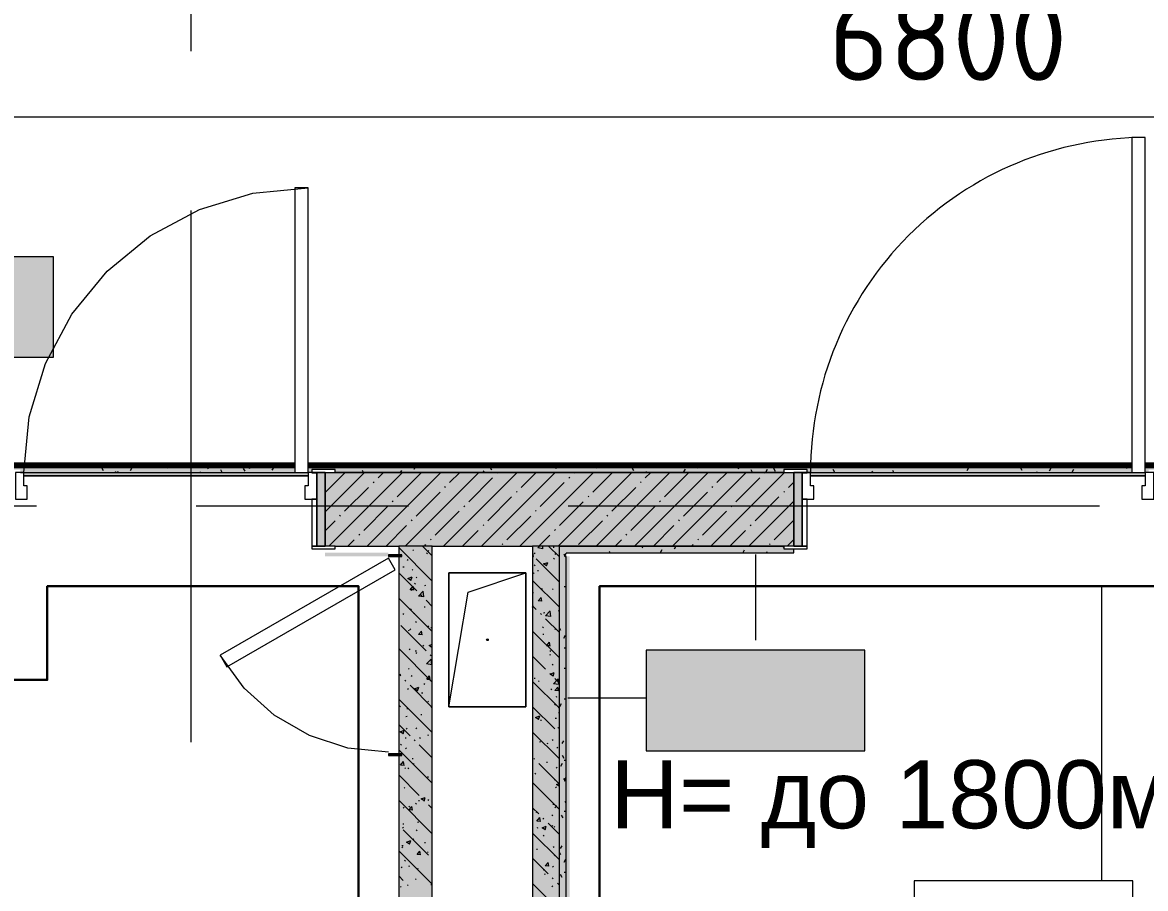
# Model space of a CAD drawing. Header units: millimetres. Extents: x -3817 to 677485, y -22715 to 103890.
# Drawn here: x 618142 to 621496, y 8534 to 11121 of the extents above; entities that cross this region are included whole.
import ezdxf

# ---------------------------------------------------------------- set-up
doc = ezdxf.new("R2010")
doc.units = ezdxf.units.MM
doc.layers.add('PDF _Геометрия', color=7, linetype='Continuous', true_color=0x1d1d1d)
doc.layers.add('PDF _Сплошная заливка', color=7, linetype='Continuous', true_color=0xffffff)
doc.layers.add('PDF _Текст', color=7, linetype='Continuous')
doc.styles.add('PDF GOST-Common', font='arial.ttf')
doc.styles.add('PDF ISOCPEUR', font='isocpeur.ttf')

msp = doc.modelspace()

# ---------------------------------------------------------------- hatches: boundary and pattern name
at = {"layer": 'PDF _Сплошная заливка', "transparency": 33554559}
h = msp.add_hatch(color=256, dxfattribs=at)
h.paths.add_polyline_path([(625970.5, 9776.9), (626285.5, 9776.9), (626285.5, 9796.9), (625915.5, 9796.9), (625915.5, 9784.9), (625970.5, 9784.9), (625970.5, 9780)], flags=0)
h.paths.add_polyline_path([(623999.5, 9776.9), (624410.5, 9776.9), (624410.5, 9784.9), (624465.5, 9784.9), (624465.5, 9796.9), (623795.5, 9794.9), (623795.5, 9776.9), (623805.5, 9776.9), (623805.5, 9784.9), (623875.5, 9784.9), (623875.5, 9776.9)], flags=0)
h.paths.add_polyline_path([(623755.5, 9776.9), (623755.5, 9796.9), (621495.5, 9796.9), (621495.5, 9776.9), (621505.5, 9776.9), (621505.5, 9784.9), (621575.5, 9784.9), (621575.5, 9776.9), (622865.5, 9776.9), (622865.5, 9784.9), (622935.5, 9784.9), (622935.5, 9776.9), (622945.5, 9776.9)], flags=0)
h.paths.add_polyline_path([(621086, 9776.9), (621455.5, 9776.9), (621455.5, 9796.9), (618995.5, 9796.9), (618995.5, 9776.9), (619005.5, 9776.9), (619005.5, 9784.9), (619075.5, 9784.9), (619075.5, 9776.9), (620415.5, 9776.9), (620415.5, 9784.9), (620485.5, 9784.9), (620485.5, 9776.9), (620495.5, 9776.9)], flags=0)
h.paths.add_polyline_path([(618955.5, 9776.9), (618955.5, 9796.9), (612965.5, 9796.9), (612965.5, 9776.9), (618065.5, 9778.2), (618065.5, 9784.9), (618135.5, 9784.9), (618135.5, 9776.9), (618172.6, 9776.9)], flags=0)
at = {"layer": 'PDF _Сплошная заливка', "true_color": 0x494949, "transparency": 33554559}
for points in [[(618955.5, 9766.9), (618995.5, 9766.9), (618995.5, 9776.9), (618145.5, 9776.9), (618145.5, 9766.9), (618172.6, 9766.9)], [(621455.5, 9766.9), (621495.5, 9766.9), (621495.5, 9776.9), (620495.5, 9776.9), (620495.5, 9766.9), (621086, 9766.9)]]:
    msp.add_hatch(color=251, dxfattribs=at).paths.add_polyline_path(points)
at = {"layer": 'PDF _Сплошная заливка', "transparency": 33554559}
h = msp.add_hatch(color=256, dxfattribs=at)
h.paths.add_polyline_path([(624025.5, 9556.9), (624045.5, 9556.9), (624045.5, 9776.9), (623845.5, 9776.9), (623845.5, 9556.9), (623999.5, 9556.9)], flags=0)
h.paths.add_polyline_path([(622605.5, 9556.9), (622895.5, 9556.9), (622895.5, 9776.9), (621545.5, 9776.9), (621545.5, 9556.9), (622542.8, 9556.9)], flags=0)
h.paths.add_polyline_path([(619745.5, 9556.9), (620445.5, 9556.9), (620445.5, 9776.9), (619045.5, 9776.9), (619045.5, 9556.9), (619665.5, 9556.9)], flags=0)
for points in [[(619365.5, 6606.9), (619365.5, 9556.9), (619265.5, 9556.9), (619265.5, 9530.9), (619274.5, 9530.9), (619274.5, 9525.9), (619265.5, 9525.9), (619265.5, 8935.9), (619274.5, 8935.9), (619274.5, 8930.9), (619265.5, 8930.9), (619265.5, 6606.9)], [(619665.5, 6706.9), (619745.5, 6706.9), (619745.5, 9556.9), (619665.5, 9556.9), (619665.5, 6926.1)]]:
    msp.add_hatch(color=256, dxfattribs=at).paths.add_polyline_path(points)
h = msp.add_hatch(color=256, dxfattribs=at)
h.paths.add_polyline_path([(622105.5, 9536.9), (622125.5, 9536.9), (622125.5, 9556.9), (621575.5, 9555.8), (621575.5, 9548.9), (621545.5, 9548.9), (621545.5, 9536.9), (621575.5, 9536.9)], flags=0)
h.paths.add_polyline_path([(620445.5, 9536.9), (620445.5, 9548.9), (620415.5, 9548.9), (620415.5, 9556.9), (619745.5, 9556.9), (619745.5, 9536.9), (620415.5, 9536.9)], flags=0)

# ---------------------------------------------------------------- linework, layer by layer
at = {"layer": 'PDF _Геометрия', "color": 253, "lineweight": 9, "true_color": 0xaaaaaa}
for points in [[(618645.5, 11035.2), (618645.5, 11670.2)], [(618145.5, 9776.9), (618161.8, 9942.7), (618210.2, 10102.1), (618288.7, 10249.1), (618394.4, 10377.9), (618523.2, 10483.6), (618670.2, 10562.2), (618829.6, 10610.5), (618995.5, 10626.9)], [(618645.5, 8971.4), (618645.5, 10558.9)], [(616596.4, 9676.9), (618183.9, 9676.9)], [(618660.2, 9676.9), (619295.2, 9676.9)], [(619771.4, 9676.9), (621358.9, 9676.9)], [(619234.5, 8940.9), (619113.9, 8953.5), (618998.6, 8991), (618893.5, 9051.6), (618803.4, 9132.8), (618732.2, 9230.9)]]:
    msp.add_lwpolyline(points, dxfattribs=at)
at = {"layer": 'PDF _Геометрия', "color": 7, "lineweight": 9}
for points in [[(617345.5, 10838.9), (624385.5, 10838.9)], [(618145.5, 9766.9), (618995.5, 9766.9), (618145.5, 9766.9)], [(620495.5, 9766.9), (621495.5, 9766.9), (620495.5, 9766.9)], [(619365.5, 9556.9), (619265.5, 9556.9)], [(619745.5, 7276.9), (619745.5, 9536.9), (619745.5, 9556.9), (620415.5, 9556.9), (619745.5, 9556.9), (619665.5, 9556.9)], [(619765.5, 7276.9), (621485.5, 7276.9), (619765.5, 7276.9), (619745.5, 7276.9), (619745.5, 9536.9)], [(619765.5, 9536.9), (620445.5, 9536.9)], [(620331.6, 9531.4), (620331.6, 9275.5)], [(619765.5, 7307.9), (619765.5, 9525.9)], [(619415.5, 9076.9), (619473, 9419.4), (619645.5, 9476.9)], [(621365.5, 8556.9), (621365.5, 9436.9)], [(619771, 9103.5), (620005, 9103.5)]]:
    msp.add_lwpolyline(points, dxfattribs=at)
at = {"layer": 'PDF _Геометрия', "color": 253, "lineweight": 13, "true_color": 0xaaaaaa}
for points in [[(621495.5, 10776.9), (621455.5, 10776.9), (621455.5, 9776.9), (621495.5, 9776.9)], [(618995.5, 10626.9), (618955.5, 10626.9), (618955.5, 9776.9), (618995.5, 9776.9)], [(618145.5, 9776.9), (618120.5, 9776.9), (618120.5, 9696.9), (618155.5, 9696.9), (618155.5, 9736.9), (618145.5, 9736.9)], [(618995.5, 9776.9), (618995.5, 9736.9), (618985.5, 9736.9), (618985.5, 9696.9), (619020.5, 9696.9), (619020.5, 9776.9)], [(619005.5, 9776.9), (619075.5, 9776.9), (619075.5, 9784.9), (619005.5, 9784.9)], [(619005.5, 9775.9), (619020.5, 9775.9), (619020.5, 9776.9), (619005.5, 9776.9)], [(619020.5, 9556.9), (619045.5, 9556.9), (619045.5, 9776.9), (619020.5, 9776.9)], [(620485.5, 9776.9), (620485.5, 9784.9), (620415.5, 9784.9), (620415.5, 9776.9)], [(620470.5, 9556.9), (620470.5, 9776.9), (620445.5, 9776.9), (620445.5, 9556.9)], [(620495.5, 9776.9), (620470.5, 9776.9), (620470.5, 9696.9), (620505.5, 9696.9), (620505.5, 9736.9), (620495.5, 9736.9)], [(620485.5, 9775.9), (620485.5, 9776.9), (620470.5, 9776.9), (620470.5, 9775.9)], [(621495.5, 9776.9), (621495.5, 9736.9), (621485.5, 9736.9), (621485.5, 9696.9), (621520.5, 9696.9), (621520.5, 9776.9)], [(619005.5, 9556.9), (619020.5, 9556.9), (619020.5, 9696.9), (619005.5, 9696.9)], [(620485.5, 9556.9), (620485.5, 9696.9), (620470.5, 9696.9), (620470.5, 9556.9)], [(619005.5, 9548.9), (619075.5, 9548.9), (619075.5, 9556.9), (619005.5, 9556.9)], [(619274.5, 9525.9), (619274.5, 9530.9), (619234.5, 9530.9), (619234.5, 9525.9)], [(620485.5, 9548.9), (620485.5, 9556.9), (620415.5, 9556.9), (620415.5, 9548.9)], [(618732.2, 9230.9), (618752.2, 9196.2), (619254.5, 9486.2), (619234.5, 9520.9)], [(619274.5, 8935.9), (619234.5, 8935.9), (619234.5, 8930.9), (619274.5, 8930.9)]]:
    msp.add_lwpolyline(points, close=True, dxfattribs=at)
at = {"layer": 'PDF _Геометрия', "color": 7, "lineweight": 9}
for points in [[(618234.1, 10421), (617581, 10421), (617581, 10121), (618234.1, 10121)], [(619645.5, 9476.9), (619645.5, 9076.9), (619415.5, 9076.9), (619415.5, 9476.9)], [(619645.5, 9476.9), (619645.5, 9076.9), (619415.5, 9076.9), (619415.5, 9476.9), (619645.5, 9476.9), (619415.5, 9476.9), (619415.5, 9076.9), (619645.5, 9076.9)], [(620658.1, 9245.4), (620005, 9245.4), (620005, 8945.4), (620658.1, 8945.4)], [(621458.6, 8556.9), (620805.5, 8556.9), (620805.5, 8256.9), (621458.6, 8256.9)]]:
    msp.add_lwpolyline(points, close=True, dxfattribs=at)
at = {"layer": 'PDF _Геометрия', "color": 231, "lineweight": 70, "true_color": 0xff80c0}
for points in [[(618955.5, 9797.9), (612965.5, 9797.9), (611760.5, 9797.9), (611760.5, 9796.9), (612965.5, 9796.9), (618955.5, 9796.9)], [(621455.5, 9797.9), (618995.5, 9797.9)], [(618995.5, 9796.9), (621455.5, 9796.9)], [(623755.5, 9797.9), (621495.5, 9797.9)], [(621495.5, 9796.9), (623755.5, 9796.9)]]:
    msp.add_lwpolyline(points, dxfattribs=at)
at = {"layer": 'PDF _Геометрия', "color": 9, "lineweight": 9, "true_color": 0xc0c0c0}
for points in [[(618955.5, 9796.9), (612965.5, 9796.9), (611760.5, 9796.9), (611760.5, 9776.9), (612965.5, 9776.9), (613595.5, 9776.9), (613595.5, 9556.9), (614295.5, 9556.9), (614295.5, 9026.9), (613175.5, 9026.9), (613175.5, 9276.9)], [(621455.5, 9796.9), (618995.5, 9796.9)], [(623755.5, 9796.9), (621495.5, 9796.9)], [(618135.5, 9776.9), (618995.5, 9776.9)], [(619045.5, 9776.9), (619045.5, 9556.9)], [(620445.5, 9556.9), (620445.5, 9776.9)], [(620485.5, 9776.9), (621495.5, 9776.9)], [(619075.5, 9556.9), (619265.5, 9556.9), (619265.5, 9530.9)], [(619265.5, 8930.9), (619265.5, 6606.9), (619245.5, 6606.9), (619245.5, 6586.9), (619565.5, 6586.9), (619565.5, 6606.9), (619365.5, 6606.9), (619365.5, 8930.9), (619365.5, 9530.9), (619365.5, 9556.9), (619665.5, 9556.9), (619665.5, 6706.9), (619365.5, 6706.9), (619365.5, 6606.9), (619745.5, 6606.9), (619745.5, 6706.9), (619745.5, 7176.9), (620245.5, 7176.9), (620245.5, 5856.9), (619260.5, 5856.9), (619260.5, 5636.9), (620570.5, 5636.9), (620570.5, 5004.9), (620570.5, 4461)], [(620445.5, 9536.9), (620445.5, 9548.9)], [(619265.5, 9525.9), (619265.5, 8935.9)]]:
    msp.add_lwpolyline(points, dxfattribs=at)
at = {"layer": 'PDF _Геометрия', "color": 253, "lineweight": 9, "true_color": 0x9b9b9b}
for points in [[(618261.2, 9796.9), (618259.4, 9793.8)], [(618273.6, 9789), (618269.1, 9796.9)], [(618341.7, 9793.1), (618339.5, 9796.9)], [(618507.5, 9796.9), (618505.2, 9792.7)], [(618519.4, 9790.1), (618515.4, 9796.9)], [(618577.9, 9796.9), (618573.2, 9788.7)], [(618697.1, 9787.1), (618692, 9795.8)], [(618824, 9796.3), (618818.9, 9787.6)], [(619078.9, 9796.3), (619078.6, 9796.9)], [(619352.2, 9796.9), (619352, 9796.5)], [(619422.6, 9796.9), (619420.1, 9792.4)], [(619502.3, 9794.5), (619500.9, 9796.9)], [(619669, 9796.9), (619665.8, 9791.4)], [(619738.9, 9796), (619733.8, 9787.3)], [(619857.7, 9788.5), (619852.9, 9796.9)], [(619925.7, 9792.6), (619923.3, 9796.9)], [(620103.4, 9789.6), (620099.2, 9796.9)], [(620161.7, 9796.9), (620157.3, 9789.2)], [(620267.3, 9796.9), (620267, 9796.2)], [(620281.1, 9786.6), (620276.1, 9795.3)], [(620513.7, 9796.9), (620512.7, 9795.1)], [(620584.1, 9796.9), (620580.7, 9791.1)], [(620662.9, 9795.8), (620662.4, 9796.9)], [(621006.4, 9796.9), (621004.2, 9793)], [(621086.4, 9793.9), (621084.7, 9796.9)], [(621428.8, 9796.9), (621427.6, 9794.9)], [(621441.8, 9788), (621436.8, 9796.7)], [(618383.3, 9781.9), (618378.3, 9790.6)], [(618421.4, 9776.9), (618419.9, 9779.5)], [(618426.9, 9779.1), (618425.6, 9776.9)], [(618468.6, 9790.3), (618463.5, 9781.6)], [(618672.7, 9778), (618672, 9776.9)], [(618738.2, 9776.9), (618733.7, 9784.6)], [(618806.7, 9780), (618801.7, 9788.7)], [(618843.8, 9776.9), (618843.3, 9777.6)], [(618892, 9792.2), (618887, 9783.5)], [(619160.5, 9776.9), (619157.1, 9782.7)], [(619273.8, 9782.9), (619270.3, 9776.9)], [(619315.4, 9794.1), (619310.4, 9785.4)], [(619519.5, 9781.8), (619516.7, 9776.9)], [(619543.9, 9783.3), (619538.9, 9792)], [(619587.6, 9777.8), (619587.1, 9776.9)], [(619967.4, 9781.4), (619962.3, 9790.1)], [(620005.2, 9776.9), (620004, 9779)], [(620120.7, 9786.7), (620115.7, 9778)], [(620322, 9776.9), (620317.8, 9784.1)], [(620366.4, 9785.6), (620361.4, 9776.9)], [(620390.8, 9779.5), (620385.8, 9788.2)], [(620568.3, 9776.9), (620563.5, 9785.2)], [(620680.2, 9780.4), (620678.1, 9776.9)], [(620744.3, 9776.9), (620741.2, 9782.2)], [(620967.6, 9790.5), (620962.5, 9781.8)], [(621128, 9782.8), (621123, 9791.5)], [(621171.7, 9778.3), (621170.8, 9776.9)], [(621213.3, 9789.4), (621208.3, 9780.7)], [(621281.3, 9785.3), (621276.4, 9776.9)], [(619764.2, 9535), (619759.2, 9526.3)], [(619764.4, 9523.4), (619759.3, 9532.1)], [(619759.6, 9527.3), (619765.5, 9527.3)], [(619897.4, 9536.9), (619895.4, 9540.3)], [(619994.9, 9550.9), (619991.4, 9556.9)], [(620051.6, 9545.1), (620046.8, 9536.9)], [(620073.4, 9536.9), (620073.1, 9537.3)], [(620093.2, 9556.2), (620088.2, 9547.5)], [(620199.1, 9556.9), (620197.8, 9554.6)], [(620297.3, 9544), (620293.2, 9536.9)], [(620308.6, 9556.1), (620308.2, 9556.9)], [(620365.3, 9539.9), (620363.6, 9536.9)], [(620415.5, 9553.9), (620413.8, 9556.9)], [(619759.6, 9435.9), (619765.5, 9435.9)], [(619750.2, 9304.1), (619745.5, 9312.3)], [(619763.1, 9289.3), (619758.1, 9280.6)], [(619759.6, 9253), (619765.5, 9253)], [(619759.6, 9192.1), (619765.5, 9192.1)], [(619759.6, 9100.6), (619765.5, 9100.6)], [(619750.8, 9085.2), (619745.8, 9076.5)], [(619757.9, 8975.5), (619752.9, 8966.8)], [(619759.5, 8922.3), (619754.5, 8931)], [(619753.8, 8907.5), (619748.8, 8898.8)], [(619759.6, 8917.7), (619765.5, 8917.7)], [(619763.6, 8854.2), (619758.5, 8863)], [(619759.6, 8856.8), (619765.5, 8856.8)], [(619765, 8865.8), (619760, 8857.1)], [(619765.5, 8790), (619762.6, 8794.9)], [(619759.6, 8765.3), (619765.5, 8765.3)], [(619756.5, 8744.6), (619751.5, 8753.3)], [(619752.7, 8661.7), (619747.7, 8653)], [(619749.4, 8634.9), (619745.5, 8641.8)], [(619763.9, 8620.1), (619758.9, 8611.4)], [(619753.5, 8566.9), (619748.5, 8575.6)], [(619759.6, 8582.5), (619765.5, 8582.5)]]:
    msp.add_lwpolyline(points, dxfattribs=at)
at = {"layer": 'PDF _Геометрия', "color": 9, "lineweight": 9, "true_color": 0xc0c0c0}
for points in [[(619045.5, 9801.9), (620445.5, 9801.9), (620445.5, 9802.9), (619045.5, 9802.9)], [(619045.5, 9797.9), (620445.9, 9797.9), (620445.9, 9798.9), (619045.5, 9798.9)], [(620415.5, 9776.9), (619075.5, 9776.9)]]:
    msp.add_lwpolyline(points, close=True, dxfattribs=at)
at = {"layer": 'PDF _Геометрия', "lineweight": 9}
for points in [[(619045.5, 9773.4), (619048.9, 9776.9)], [(619045.5, 9659.3), (619163, 9776.9)], [(619046.8, 9717.7), (619105.9, 9776.9)], [(619057, 9556.9), (619277, 9776.9)], [(619171.1, 9556.9), (619391.1, 9776.9)], [(619203.7, 9760.5), (619220, 9776.9)], [(619260.7, 9703.5), (619332, 9774.8)], [(619285.1, 9556.9), (619505.1, 9776.9)], [(619399.2, 9556.9), (619619.2, 9776.9)], [(619417.5, 9746.3), (619448.1, 9776.9)], [(619513.2, 9556.9), (619733.2, 9776.9)], [(619560.1, 9774.8), (619562.1, 9776.9)], [(619627.3, 9556.9), (619847.3, 9776.9)], [(619631.3, 9732), (619676.2, 9776.9)], [(619741.3, 9556.9), (619961.3, 9776.9)], [(619773.9, 9760.5), (619776.3, 9762.9)], [(619788.2, 9774.8), (619790.2, 9776.9)], [(619845.2, 9717.7), (619904.3, 9776.9)], [(619855.4, 9556.9), (620075.4, 9776.9)], [(619969.4, 9556.9), (620189.4, 9776.9)], [(620002, 9760.5), (620018.3, 9776.9)], [(620059, 9703.5), (620130.3, 9774.8)], [(620083.5, 9556.9), (620303.5, 9776.9)], [(620197.5, 9556.9), (620417.5, 9776.9)], [(620215.8, 9746.3), (620246.4, 9776.9)], [(620358.4, 9774.8), (620360.5, 9776.9)], [(619103.9, 9660.7), (619175.1, 9732)], [(619189.4, 9746.3), (619191.8, 9748.6)], [(619403.2, 9732), (619405.6, 9734.4)], [(619474.5, 9689.2), (619545.8, 9760.5)], [(619688.4, 9675), (619759.6, 9746.3)], [(619902.2, 9660.7), (619973.5, 9732)], [(619987.7, 9746.3), (619990.1, 9748.6)], [(620201.6, 9732), (620204, 9734.4)], [(620272.9, 9689.2), (620344.1, 9760.5)], [(620429.7, 9732), (620445.5, 9747.8)], [(619317.7, 9646.5), (619389, 9717.7)], [(619531.5, 9632.2), (619602.8, 9703.5)], [(619617.1, 9717.7), (619619.5, 9720.1)], [(619830.9, 9703.5), (619833.3, 9705.9)], [(620116, 9646.5), (620187.3, 9717.7)], [(620329.9, 9632.2), (620401.2, 9703.5)], [(620415.4, 9717.7), (620417.8, 9720.1)], [(619160.9, 9603.7), (619232.2, 9675)], [(619246.4, 9689.2), (619248.8, 9691.6)], [(619460.3, 9675), (619462.6, 9677.3)], [(619674.1, 9660.7), (619676.5, 9663.1)], [(619745.4, 9618), (619816.7, 9689.2)], [(619959.2, 9603.7), (620030.5, 9675)], [(620044.8, 9689.2), (620047.1, 9691.6)], [(620258.6, 9675), (620261, 9677.3)], [(620311.6, 9556.9), (620445.5, 9690.8)], [(619045.5, 9602.3), (619075.3, 9632.2)], [(619089.6, 9646.5), (619092, 9648.8)], [(619303.4, 9632.2), (619305.8, 9634.6)], [(619374.7, 9589.4), (619446, 9660.7)], [(619588.6, 9575.2), (619659.9, 9646.5)], [(619802.4, 9560.9), (619873.7, 9632.2)], [(619887.9, 9646.5), (619890.3, 9648.8)], [(620101.8, 9632.2), (620104.2, 9634.6)], [(620173.1, 9589.4), (620244.4, 9660.7)], [(620386.9, 9575.2), (620445.5, 9633.7)], [(619228.1, 9556.9), (619289.2, 9618)], [(619456.2, 9556.9), (619503, 9603.7)], [(619517.3, 9618), (619519.7, 9620.3)], [(619731.1, 9603.7), (619733.5, 9606.1)], [(620026.4, 9556.9), (620087.5, 9618)], [(620254.5, 9556.9), (620301.4, 9603.7)], [(620315.6, 9618), (620318, 9620.3)], [(619114, 9556.9), (619132.4, 9575.2)], [(619146.6, 9589.4), (619149, 9591.8)], [(619342.1, 9556.9), (619346.2, 9560.9)], [(619360.5, 9575.2), (619362.8, 9577.6)], [(619574.3, 9560.9), (619576.7, 9563.3)], [(619684.3, 9556.9), (619716.9, 9589.4)], [(619912.4, 9556.9), (619930.7, 9575.2)], [(619945, 9589.4), (619947.3, 9591.8)], [(620140.5, 9556.9), (620144.6, 9560.9)], [(620158.8, 9575.2), (620161.2, 9577.6)], [(620372.7, 9560.9), (620375, 9563.3)], [(620425.6, 9556.9), (620445.5, 9576.7)]]:
    msp.add_lwpolyline(points, dxfattribs=at)
at = {"layer": 'PDF _Геометрия', "color": 252, "lineweight": 9, "true_color": 0x878787}
for points in [[(619365.5, 9452.1), (619265.5, 9552.1)], [(619307.3, 9543.8), (619310, 9545.8)], [(619365.5, 9527.5), (619336.1, 9556.9)], [(619348.1, 9536.3), (619351, 9534.5)], [(619353.2, 9543.9), (619355.6, 9541.6)], [(619665.5, 9535.8), (619666.4, 9536.9)], [(619668.4, 9525.7), (619666.4, 9536.8)], [(619669.9, 9534.3), (619672.6, 9536.4)], [(619696.4, 9548.5), (619680.6, 9551), (619686.3, 9556.9)], [(619696.4, 9548.5), (619695.5, 9556.9)], [(619745.5, 9524.7), (619713.3, 9556.9)], [(619726.4, 9553.4), (619729.7, 9553.8)], [(619732.1, 9535), (619734.6, 9532.8)], [(619278.1, 9494.4), (619281.4, 9494.8)], [(619290.7, 9516.4), (619293.5, 9514.6)], [(619665.5, 9526), (619668.4, 9525.7)], [(619670.4, 9500.4), (619673.2, 9498.6)], [(619745.5, 9449.3), (619676.4, 9518.3)], [(619706.8, 9497.4), (619698, 9503.3), (619710.4, 9508.1)], [(619706.9, 9497.3), (619710.5, 9508.1)], [(619727.8, 9520.2), (619730.6, 9518.4)], [(619319.3, 9422.8), (619265.5, 9476.7)], [(619301.9, 9454.3), (619293.1, 9460.2), (619305.5, 9465)], [(619301.9, 9454.2), (619305.5, 9465)], [(619305.2, 9484.6), (619307.8, 9486.6)], [(619317.4, 9463.8), (619319.9, 9461.6)], [(619667.7, 9475.1), (619670.4, 9477.2)], [(619679.6, 9483.3), (619682.9, 9483.7)], [(619310.5, 9425.5), (619299.9, 9426.4), (619308.5, 9436.6)], [(619303, 9425.4), (619305.7, 9427.4)], [(619310.5, 9425.4), (619308.5, 9436.6)], [(619312.8, 9445.9), (619315.6, 9444.1)], [(619343.6, 9439), (619346.9, 9439.5)], [(619745.5, 9373.8), (619665.5, 9453.8)], [(619692.4, 9429.8), (619695.3, 9428)], [(619724.8, 9428.9), (619727.3, 9426.7)], [(619745.1, 9427.9), (619745.5, 9428)], [(619365.5, 9301.2), (619265.5, 9401.2)], [(619340.5, 9404.8), (619324.7, 9407.2), (619338.5, 9421.6)], [(619334.4, 9407.7), (619331.9, 9410.2)], [(619340.5, 9404.7), (619338.5, 9421.6)], [(619365.5, 9376.7), (619347, 9395.1)], [(619665.6, 9416), (619668.2, 9418)], [(619693.1, 9392), (619682.5, 9392.9), (619691, 9403.2)], [(619693.1, 9392), (619691, 9403.1)], [(619296.8, 9368.9), (619300.2, 9369.3)], [(619300.9, 9366.2), (619303.5, 9368.2)], [(619341.4, 9374.8), (619344.7, 9375.2)], [(619665.5, 9378.5), (619667.2, 9379.2)], [(619665.5, 9374), (619667.2, 9379.1)], [(619676.4, 9367.5), (619665.5, 9378.4)], [(619665.5, 9370.5), (619666.2, 9369.8)], [(619720, 9345.9), (619704.2, 9348.4), (619718, 9362.8)], [(619720, 9345.9), (619718, 9362.7)], [(619742.9, 9363.6), (619745.5, 9364)], [(619278.1, 9355), (619281, 9353.2)], [(619310, 9357.8), (619312.5, 9355.5)], [(619315.6, 9331.2), (619318.5, 9329.4)], [(619665.5, 9358.3), (619666.1, 9358.8)], [(619691.5, 9352.4), (619689, 9354.9)], [(619698.3, 9357.8), (619701.7, 9358.2)], [(619745.5, 9298.4), (619704.1, 9339.8)], [(619347, 9244.3), (619271.6, 9319.7)], [(619294.6, 9304.6), (619297.9, 9305.1)], [(619298.7, 9307), (619301.4, 9309.1)], [(619335.2, 9291.7), (619324.6, 9292.7), (619333.1, 9302.9)], [(619335.2, 9291.7), (619333.1, 9302.8)], [(619352.6, 9318.7), (619355.1, 9316.5)], [(619361.9, 9313.5), (619365.2, 9313.9)], [(619745.5, 9222.9), (619665.5, 9302.9)], [(619695.3, 9315.1), (619698.1, 9313.3)], [(619696.1, 9293.5), (619699.4, 9294)], [(619731.6, 9309.9), (619734.1, 9307.6)], [(619337.7, 9260.6), (619340.5, 9258.8)], [(619364.8, 9253.7), (619356, 9259.7), (619365.5, 9263.4)], [(619717.8, 9258.3), (619707.1, 9259.2), (619715.7, 9269.4)], [(619717.8, 9258.2), (619715.7, 9269.4)], [(619365.5, 9150.3), (619265.5, 9250.3)], [(619296.5, 9247.8), (619299.2, 9249.9)], [(619315.1, 9243.4), (619318.5, 9243.8)], [(619316.9, 9238.7), (619319.3, 9236.4)], [(619362.1, 9229.2), (619359.6, 9231.7)], [(619364.8, 9253.7), (619365.5, 9255.7)], [(619704.1, 9188.9), (619665.5, 9227.5)], [(619716.6, 9232.3), (619720, 9232.7)], [(619717.3, 9244.6), (619720.2, 9242.8)], [(619364.1, 9202.1), (619348.2, 9204.6), (619362.1, 9219)], [(619364.1, 9202.1), (619362.1, 9219)], [(619724.3, 9203.8), (619726.7, 9201.5)], [(619271.6, 9168.8), (619265.5, 9174.9)], [(619268.4, 9173.2), (619271.7, 9173.7)], [(619294.4, 9188.6), (619297, 9190.7)], [(619303.1, 9169.8), (619305.9, 9168)], [(619349.2, 9158.9), (619357.8, 9169.1)], [(619349.2, 9158.9), (619359.8, 9158)], [(619359.9, 9157.9), (619357.8, 9169.1)], [(619669.9, 9162.1), (619673.2, 9162.6)], [(619719.1, 9173.9), (619716.6, 9176.4)], [(619726.5, 9167.9), (619717.6, 9173.9), (619730.1, 9178.7)], [(619726.5, 9167.9), (619730.1, 9178.6)], [(619743.6, 9143.3), (619727.8, 9145.7), (619741.6, 9160.2)], [(619745.5, 9147.5), (619731.7, 9161.3)], [(619743.6, 9143.2), (619741.6, 9160.1)], [(619286.7, 9153.7), (619284.1, 9156.3)], [(619292.2, 9129.5), (619294.9, 9131.5)], [(619365.5, 9074.9), (619299.2, 9141.2)], [(619309.5, 9132.6), (619312, 9130.3)], [(619321.5, 9124.8), (619312.7, 9130.8), (619325.1, 9135.6)], [(619321.5, 9124.8), (619325.1, 9135.5)], [(619340.6, 9145.9), (619343.4, 9144.1)], [(619745.5, 9072.1), (619665.5, 9152.1)], [(619665.5, 9144.9), (619665.7, 9144.7)], [(619682.7, 9153.8), (619685.5, 9151.9)], [(619720.2, 9129.9), (619723, 9128.1)], [(619742.4, 9124.5), (619731.8, 9125.5), (619740.4, 9135.7)], [(619742.4, 9124.5), (619740.4, 9135.6)], [(619744.6, 9131.4), (619745.5, 9132.1)], [(619365.5, 8999.4), (619265.5, 9099.4)], [(619333.9, 9117.9), (619337.2, 9118.3)], [(619352.1, 9093.6), (619354.6, 9091.3)], [(619735.4, 9106.8), (619738.7, 9107.2)], [(619267.7, 9079.4), (619270.5, 9077.6)], [(619290, 9070.3), (619292.7, 9072.3)], [(619362.6, 9075.4), (619365.4, 9073.6)], [(619731.7, 9010.4), (619665.5, 9076.7)], [(619731.1, 9084.7), (619733.6, 9082.5)], [(619742.3, 9059.4), (619745.1, 9057.6)], [(619742.4, 9072.2), (619745.1, 9074.2)], [(619299.2, 8990.3), (619265.5, 9024.1)], [(619287.1, 9047.8), (619290.4, 9048.2)], [(619331.6, 9053.6), (619334.9, 9054.1)], [(619683.2, 9039), (619674.3, 9045), (619686.8, 9049.7)], [(619683.2, 9038.9), (619686.8, 9049.7)], [(619688.6, 9036.7), (619691.9, 9037.1)], [(619733.1, 9042.5), (619736.4, 9043)], [(619278.3, 8995.9), (619269.4, 9001.9), (619281.9, 9006.6)], [(619278.3, 8995.8), (619281.9, 9006.6)], [(619287.9, 9011.1), (619290.5, 9013.1)], [(619316.3, 9013.5), (619318.8, 9011.3)], [(619352.2, 8992.4), (619355.5, 8992.8)], [(619745.5, 8921.2), (619665.5, 9001.2)], [(619740.3, 9013), (619742.9, 9015.1)], [(619745.5, 8996.7), (619744.3, 8997.8)], [(619270.6, 8964.7), (619273.4, 8962.9)], [(619284.8, 8983.5), (619288.2, 8983.9)], [(619314.3, 8975.2), (619311.8, 8977.7)], [(619365.5, 8924.1), (619326.9, 8962.6)], [(619328, 8984.6), (619330.8, 8982.7)], [(619686.4, 8972.4), (619689.7, 8972.8)], [(619707.6, 8968.5), (619710.5, 8966.7)], [(619723.8, 8978.7), (619726.2, 8976.4)], [(619365.5, 8848.6), (619265.5, 8948.6)], [(619285.7, 8951.9), (619288.4, 8953.9)], [(619738.1, 8953.8), (619740.8, 8955.9)], [(619745.1, 8944.6), (619745.5, 8944.4)], [(619281.7, 8901.7), (619271, 8902.6), (619279.6, 8912.8)], [(619281.7, 8901.6), (619279.6, 8912.8)], [(619283.6, 8892.7), (619286.2, 8894.7)], [(619292.6, 8894.2), (619295.4, 8892.4)], [(619305.4, 8922.2), (619308.7, 8922.7)], [(619309, 8907.5), (619311.5, 8905.2)], [(619671.4, 8919.9), (619668.9, 8922.4)], [(619745.5, 8845.8), (619683.9, 8907.3)], [(619706.9, 8911.1), (619710.2, 8911.6)], [(619735.9, 8894.6), (619738.6, 8896.7)], [(619326.9, 8811.8), (619265.5, 8873.2)], [(619351.6, 8868.4), (619354.1, 8866.2)], [(619672.3, 8878.1), (619675.1, 8876.3)], [(619730.6, 8859.6), (619733, 8857.3)], [(619281.4, 8833.5), (619284.1, 8835.5)], [(619745.5, 8770.3), (619665.5, 8850.3)], [(619733.8, 8835.5), (619736.4, 8837.5)], [(619745.5, 8838.9), (619737.2, 8844.4), (619745.5, 8847.6)], [(619365.5, 8697.7), (619265.5, 8797.7)], [(619324.2, 8796.8), (619327.5, 8797.2)], [(619341.1, 8795.4), (619332.3, 8801.3), (619344.8, 8806.1)], [(619342, 8796.7), (619339.5, 8799.2)], [(619341.2, 8795.3), (619344.8, 8806.1)], [(619352.9, 8799.3), (619355.7, 8797.5)], [(619279.2, 8774.3), (619281.9, 8776.4)], [(619295.5, 8779.4), (619298.3, 8777.6)], [(619306.3, 8767.9), (619295.7, 8768.9), (619304.3, 8779.1)], [(619306.3, 8767.9), (619304.3, 8779)], [(619315.8, 8788.4), (619318.3, 8786.1)], [(619365.5, 8773.2), (619354.5, 8784.1)], [(619683.9, 8756.5), (619665.5, 8774.9)], [(619675.1, 8763.4), (619678, 8761.6)], [(619725.7, 8785.7), (619729, 8786.1)], [(619731.6, 8776.3), (619734.3, 8778.3)], [(619732.5, 8783.3), (619735.4, 8781.5)], [(619266.5, 8721.2), (619265.5, 8722.3)], [(619277.4, 8726.7), (619280.7, 8727.1)], [(619321.9, 8732.5), (619325.2, 8732.9)], [(619688.9, 8734.5), (619678.3, 8735.4), (619686.9, 8745.6)], [(619688.9, 8734.4), (619686.9, 8745.6)], [(619699, 8741.4), (619696.5, 8743.9)], [(619745.5, 8694.9), (619711.6, 8728.8)], [(619723.2, 8753.5), (619725.7, 8751.2)], [(619723.4, 8721.4), (619726.7, 8721.8)], [(619277.1, 8715.1), (619279.7, 8717.2)], [(619354.5, 8633.2), (619279.1, 8708.7)], [(619317.5, 8708.9), (619320.3, 8707.1)], [(619745.5, 8619.4), (619665.5, 8699.4)], [(619678.9, 8715.5), (619682.2, 8716)], [(619702.8, 8709.5), (619694, 8715.5), (619706.4, 8720.3)], [(619697.2, 8692.9), (619700, 8691.1)], [(619702.8, 8709.5), (619706.4, 8720.2)], [(619729.5, 8717.1), (619732.1, 8719.1)], [(619274.9, 8655.9), (619277.6, 8658)], [(619275.1, 8662.4), (619278.4, 8662.8)], [(619297.9, 8666.4), (619289, 8672.4), (619301.5, 8677.2)], [(619297.9, 8666.4), (619301.5, 8677.1)], [(619308.5, 8682.3), (619310.9, 8680)], [(619342.5, 8671.3), (619345.8, 8671.7)], [(619727.3, 8657.9), (619729.9, 8659.9)], [(619744, 8660.1), (619745.5, 8660.3)], [(619365.5, 8546.8), (619265.5, 8646.8)], [(619331, 8634.2), (619320.4, 8635.1), (619328.9, 8645.3)], [(619331, 8634.1), (619328.9, 8645.3)], [(619351.1, 8643.3), (619353.5, 8641)], [(619711.6, 8577.9), (619665.5, 8624.1)], [(619676.6, 8651.3), (619679.9, 8651.7)], [(619730, 8634.4), (619732.5, 8632.2)], [(619272.7, 8596.8), (619275.4, 8598.8)], [(619282.9, 8618.1), (619285.7, 8616.3)], [(619295.7, 8601.1), (619299, 8601.6)], [(619320.4, 8594.2), (619323.2, 8592.4)], [(619364, 8609.3), (619365.5, 8610.4)], [(619697.2, 8590), (619700.5, 8590.5)], [(619713.6, 8600.7), (619703, 8601.7), (619711.5, 8611.9)], [(619713.6, 8600.7), (619711.5, 8611.8)], [(619725.1, 8598.7), (619727.8, 8600.7)], [(619279.1, 8557.8), (619265.5, 8571.5)], [(619315.3, 8563.3), (619317.8, 8561)], [(619700, 8578.2), (619702.9, 8576.3)], [(619726.7, 8562.8), (619724.2, 8565.4)], [(619270.6, 8537.6), (619273.2, 8539.6)], [(619294.2, 8542.7), (619291.7, 8545.2)], [(619361.2, 8545.8), (619364.5, 8546.2)], [(619361.9, 8550.1), (619364.5, 8552.1)], [(619745.5, 8468.6), (619665.5, 8548.6)], [(619723, 8539.5), (619725.6, 8541.6)], [(619745.5, 8544.1), (619739.3, 8550.3)]]:
    msp.add_lwpolyline(points, dxfattribs=at)
at = {"layer": 'PDF _Геометрия', "color": 231, "lineweight": 30, "true_color": 0xff80c0}
for points in [[(619245.5, 2121.9), (620450.5, 2121.9), (620450.5, 5516.9), (619145.5, 5516.9), (619145.5, 9436.9), (618215.5, 9436.9), (618215.5, 9156.9), (617935.5, 9156.9), (617935.5, 2403.4)], [(622010.5, 9436.9), (619865.5, 9436.9), (619865.5, 7396.9), (622005.5, 7396.9), (622005.5, 9436.9)]]:
    msp.add_lwpolyline(points, dxfattribs=at)
at = {"layer": 'PDF _Геометрия', "color": 7, "lineweight": 9}
msp.add_circle((619530.5, 9276.9), 2.5, dxfattribs=at)
at = {"layer": 'PDF _Геометрия', "color": 253, "lineweight": 9, "true_color": 0xaaaaaa}
msp.add_arc((621495.5, 9776.9), 1000, 89.9999, 180.0001, dxfattribs=at)
at = {"layer": 'PDF _Сплошная заливка', "lineweight": 9, "transparency": 33554559}
for points in [[(618234.1, 10421), (617581, 10421), (618234.1, 10121), (617581, 10121)], [(620658.1, 9245.4), (620005, 9245.4), (620658.1, 8945.4), (620005, 8945.4)]]:
    msp.add_solid(points, dxfattribs=at)
at = {"layer": 'PDF _Сплошная заливка', "color": 254, "lineweight": 35, "true_color": 0xffb9dc, "transparency": 33554559}
for points in [[(618955.5, 9796.9), (618955.5, 9797.9), (618172.6, 9796.9)], [(621455.5, 9796.9), (621455.5, 9797.9), (621086, 9796.9)]]:
    msp.add_solid(points, dxfattribs=at)
at = {"layer": 'PDF _Сплошная заливка', "lineweight": 35, "transparency": 33554559}
for points in [[(619045.5, 9556.9), (619045.5, 9776.9), (619020.5, 9556.9), (619020.5, 9776.9)], [(620470.5, 9556.9), (620470.5, 9776.9), (620445.5, 9556.9), (620445.5, 9776.9)], [(619274.5, 9525.9), (619274.5, 9530.9), (619234.5, 9525.9), (619234.5, 9530.9)], [(619765.5, 7276.9), (619765.5, 9536.9), (619745.5, 7276.9), (619745.5, 9536.9)], [(619274.5, 8930.9), (619274.5, 8935.9), (619234.5, 8930.9), (619234.5, 8935.9)]]:
    msp.add_solid(points, dxfattribs=at)
at = {"layer": 'PDF _Сплошная заливка', "color": 135, "lineweight": 35, "true_color": 0x3f92ba, "transparency": 33554559}
for points in [[(619234.5, 9525.9), (619234.5, 9536.9), (619045.5, 9525.9), (619045.5, 9536.9)], [(619776.5, 7307.9), (619776.5, 9525.9), (619765.5, 7307.9), (619765.5, 9525.9)]]:
    msp.add_solid(points, dxfattribs=at)

# ---------------------------------------------------------------- texts
at = {"layer": 'PDF _Текст', "insert": (620549.4, 11071.7), "char_height": 250.11, "attachment_point": 4, "style": 'PDF ISOCPEUR'}
msp.add_mtext('6800', dxfattribs=at)
at = {"layer": 'PDF _Текст', "color": 250, "true_color": 0x3c3c3c, "insert": (619897.3, 8786), "char_height": 203.2, "attachment_point": 4, "style": 'PDF GOST-Common'}
msp.add_mtext('Н= до 1800мм', dxfattribs=at)

doc.saveas('drawing.dxf')
